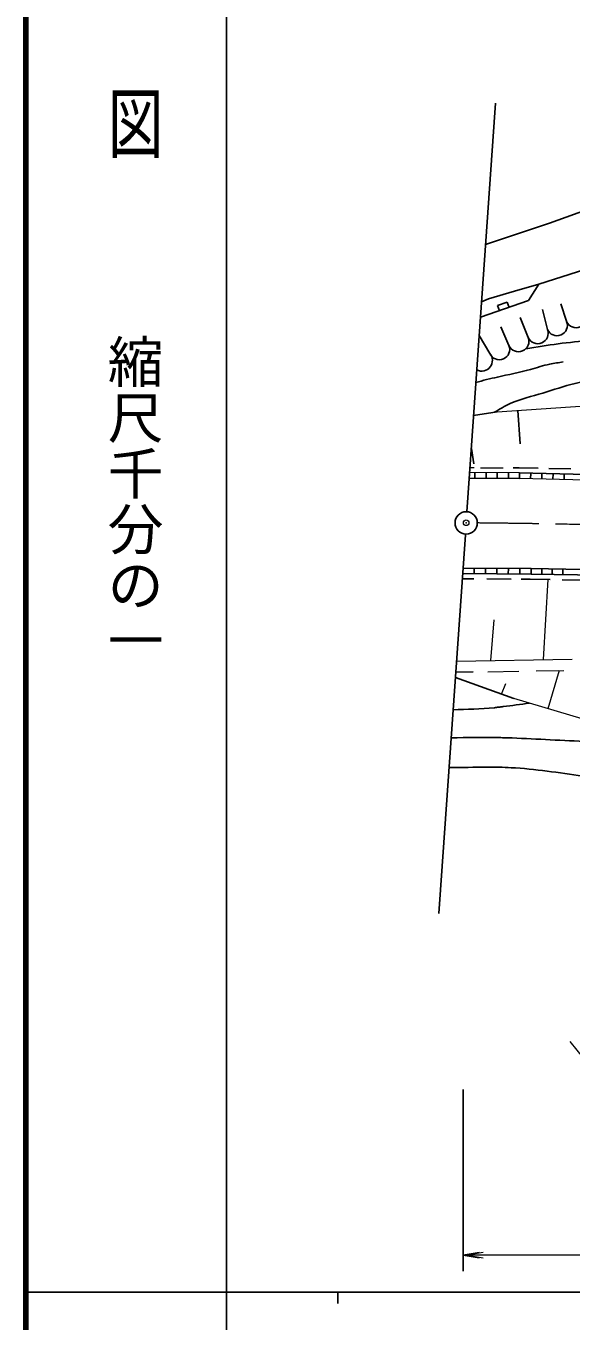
# Model space of a CAD drawing. Units: millimetres, scale not verified. Extents: x -56015503 to -55375503, y -162321055 to -161961055.
# Drawn here: x -56015503 to -55966584, y -162138646 to -162022409 of the extents above; entities that cross this region are included whole.
import ezdxf
from ezdxf.enums import TextEntityAlignment as Align

# ---------------------------------------------------------------- set-up
doc = ezdxf.new("R2010")
doc.units = ezdxf.units.MM
doc.header["$LTSCALE"] = 1000
doc.header["$PDMODE"] = 32
doc.header["$PDSIZE"] = 500
doc.linetypes.add('CHAIN', pattern=[18.5, 12, -1.5, 3.5, -1.5])
for name, color, linetype, lineweight in [('M-BGD', 7, 'Continuous', 25), ('M-BMK', 2, 'CHAIN', 13), ('M-BMK-SRVR', 3, 'Continuous', 25), ('M-OTRS', 7, 'Continuous', 13), ('M-STR-HTXT', 7, 'Continuous', 13), ('M-STR-STR3', 7, 'Continuous', 25), ('M-TTL', 2, 'Continuous', 140), ('M-TTL-BAND', 7, 'Continuous', 25)]:
    doc.layers.add(name, color=color, linetype=linetype, lineweight=lineweight)
doc.styles.add('@ＭＳ ゴシック', font='')
doc.styles.get('@ＭＳ ゴシック').set_extended_font_data('@MS Gothic')

# ---------------------------------------------------------------- blocks, each defined once
blk = doc.blocks.new('open_arrow')
at = {"color": 0, "linetype": 'Continuous', "lineweight": -2}
blk.add_lwpolyline([(7.5, 1.25), (0, 0), (7.5, -1.25)], dxfattribs=at)

msp = doc.modelspace()

# ---------------------------------------------------------------- linework, layer by layer
at = {"layer": 'M-BGD'}
for p, q in [((-55968527, -162040127), (-55964451, -162038650)), ((-55974259, -162042032), (-55968527, -162040127)), ((-55969468, -162045576), (-55963468, -162043650)), ((-55971649, -162046227), (-55969468, -162045576)), ((-55970398, -162047054), (-55969468, -162045576)), ((-55974617, -162047177), (-55974005, -162046898)), ((-55974005, -162046898), (-55971649, -162046227)), ((-55974714, -162048563), (-55970398, -162047054)), ((-55973188, -162047500), (-55972313, -162047194)), ((-55973188, -162047500), (-55973023, -162047972)), ((-55972313, -162047194), (-55972148, -162047666)), ((-55968711, -162049641), (-55969149, -162047857)), ((-55966987, -162048922), (-55967503, -162047357)), ((-55970435, -162050359), (-55971145, -162048587)), ((-55973883, -162051796), (-55974828, -162050202)), ((-55972159, -162051077), (-55972898, -162049406)), ((-55975328, -162057379), (-55973222, -162057044)), ((-55971150, -162059931), (-55971360, -162056915)), ((-55975313, -162061721), (-55975533, -162060328)), ((-55971784, -162062074), (-55971243, -162062076)), ((-55971243, -162062076), (-55969534, -162062107)), ((-55968570, -162062124), (-55966597, -162062159)), ((-55971213, -162063032), (-55975718, -162062992)), ((-55975214, -162062996), (-55975209, -162062496)), ((-55974214, -162063005), (-55974209, -162062505)), ((-55973213, -162063014), (-55973209, -162062514)), ((-55972213, -162063023), (-55972208, -162062523)), ((-55971213, -162063032), (-55971201, -162062532)), ((-55971213, -162063032), (-55971208, -162062532)), ((-55965208, -162062665), (-55971205, -162062532)), ((-55970214, -162063054), (-55970203, -162062554)), ((-55969216, -162063076), (-55969205, -162062577)), ((-55968217, -162063099), (-55968206, -162062599)), ((-55967219, -162063121), (-55967208, -162062621)), ((-55976280, -162071060), (-55970161, -162071111)), ((-55975286, -162071069), (-55975290, -162071569)), ((-55974261, -162071077), (-55974265, -162071577)), ((-55973237, -162071086), (-55973241, -162071586)), ((-55972212, -162071094), (-55972216, -162071594)), ((-55971187, -162071103), (-55971192, -162071603)), ((-55970163, -162071111), (-55970167, -162071611)), ((-55970159, -162071111), (-55970167, -162071611)), ((-55970161, -162071111), (-55963551, -162071216)), ((-55969216, -162071126), (-55969224, -162071626)), ((-55968273, -162071141), (-55968281, -162071641)), ((-55967330, -162071156), (-55967338, -162071656)), ((-55976347, -162072018), (-55975301, -162072026)), ((-55976315, -162071560), (-55970167, -162071611)), ((-55974144, -162072034), (-55971952, -162072051)), ((-55971064, -162072057), (-55970243, -162072063)), ((-55970243, -162072063), (-55968462, -162072095)), ((-55970167, -162071611), (-55963566, -162071716)), ((-55967392, -162072115), (-55965170, -162072154)), ((-55976931, -162080413), (-55975383, -162080387)), ((-55971729, -162082775), (-55976965, -162080892))]:
    msp.add_line(p, q, dxfattribs=at)
at = {"layer": 'M-BGD', "lineweight": 13}
for p, q in [((-55973222, -162057044), (-55949959, -162055432)), ((-55975283, -162062066), (-55975586, -162062059)), ((-55974702, -162062063), (-55972680, -162062071)), ((-55971205, -162062532), (-55975684, -162062492)), ((-55965222, -162063165), (-55971213, -162063032)), ((-55969068, -162079281), (-55968628, -162072092)), ((-55973799, -162079361), (-55973501, -162075706)), ((-55976862, -162079412), (-55966480, -162079238)), ((-55974059, -162080365), (-55971259, -162080318)), ((-55969726, -162080293), (-55967249, -162080251)), ((-55967648, -162080258), (-55968672, -162083687)), ((-55972817, -162082384), (-55972452, -162081411)), ((-55964192, -162085023), (-55971729, -162082775))]:
    msp.add_line(p, q, dxfattribs=at)
at = {"layer": 'M-BGD'}
for centre, radius, start, end in [((-55967849, -162049282), 934, 202.6193, 22.6193), ((-55966125, -162048563), 934, 202.6193, 22.6193), ((-55971297, -162050718), 934, 202.6193, 22.6193), ((-55969573, -162050000), 934, 202.6193, 22.6193), ((-55973021, -162051437), 934, 202.6193, 22.6193), ((-55974609, -162052427), 962, 243.20126, 41.00705)]:
    msp.add_arc(centre, radius, start, end, dxfattribs=at)
for points, knots in [([(-55970638, -162051380), (-55968708, -162051075), (-55966778, -162050769), (-55964828, -162050642), (-55963718, -162050570), (-55962602, -162050556), (-55961494, -162050656), (-55960004, -162050790), (-55958531, -162051131), (-55957045, -162051237), (-55954986, -162051384), (-55952902, -162051077), (-55950826, -162051132), (-55949209, -162051174), (-55947597, -162051435), (-55946041, -162051872), (-55944721, -162052243), (-55943440, -162052741), (-55942105, -162053051), (-55939836, -162053576), (-55937407, -162053555), (-55935239, -162054314), (-55933733, -162054842), (-55932354, -162055745), (-55930908, -162056500), (-55929485, -162057243), (-55927997, -162057841), (-55926672, -162058708), (-55925901, -162059212), (-55925185, -162059808), (-55924470, -162060404)], [0, 0, 0, 0, 1, 1, 1, 2, 2, 2, 3, 3, 3, 4, 4, 4, 5, 5, 5, 6, 6, 6, 7, 7, 7, 8, 8, 8, 9, 9, 9, 10, 10, 10, 10]), ([(-55975120, -162054403), (-55974481, -162054236), (-55973841, -162054069), (-55973197, -162053922), (-55972210, -162053696), (-55971211, -162053517), (-55970235, -162053244), (-55969658, -162053082), (-55969088, -162052888), (-55968504, -162052763), (-55968106, -162052678), (-55967700, -162052624), (-55967295, -162052571)], [0, 0, 0, 0, 1, 1, 1, 2, 2, 2, 3, 3, 3, 4, 4, 4, 4]), ([(-55973458, -162057082), (-55972997, -162056803), (-55972536, -162056524), (-55972050, -162056302), (-55971123, -162055877), (-55970108, -162055659), (-55969121, -162055366), (-55968153, -162055078), (-55967212, -162054718), (-55966233, -162054495), (-55965221, -162054264), (-55964167, -162054180), (-55963127, -162054225), (-55962190, -162054267), (-55961264, -162054413), (-55960342, -162054572), (-55959391, -162054736), (-55958444, -162054913), (-55957497, -162055092), (-55956391, -162055301), (-55955286, -162055512), (-55954181, -162055724)], [0, 0, 0, 0, 1, 1, 1, 2, 2, 2, 3, 3, 3, 4, 4, 4, 5, 5, 5, 6, 6, 6, 7, 7, 7, 7]), ([(-55977165, -162083774), (-55975931, -162083749), (-55974697, -162083724), (-55973471, -162083595), (-55973339, -162083581), (-55973208, -162083566), (-55973077, -162083551), (-55972946, -162083535), (-55972815, -162083520), (-55972684, -162083504), (-55971897, -162083408), (-55971113, -162083300), (-55970328, -162083193)], [0, 0, 0, 0, 1, 1, 1, 2, 2, 2, 3, 3, 3, 4, 4, 4, 4]), ([(-55977341, -162086298), (-55975904, -162086274), (-55974467, -162086251), (-55973030, -162086281), (-55972839, -162086285), (-55972648, -162086290), (-55972457, -162086295), (-55972266, -162086300), (-55972075, -162086306), (-55971884, -162086313), (-55970740, -162086353), (-55969596, -162086419), (-55968451, -162086477), (-55966155, -162086594), (-55963851, -162086679), (-55961574, -162086950), (-55957693, -162087410), (-55953888, -162088408), (-55950083, -162089406)], [0, 0, 0, 0, 1, 1, 1, 2, 2, 2, 3, 3, 3, 4, 4, 4, 5, 5, 5, 6, 6, 6, 6]), ([(-55977527, -162088969), (-55976391, -162088955), (-55975255, -162088941), (-55974119, -162088937), (-55973759, -162088935), (-55973399, -162088935), (-55973040, -162088942), (-55972680, -162088949), (-55972320, -162088962), (-55971961, -162088982), (-55969809, -162089098), (-55967671, -162089419), (-55965541, -162089754), (-55961706, -162090356), (-55957894, -162091005), (-55954053, -162091644), (-55951211, -162092118), (-55948353, -162092587), (-55945522, -162092843), (-55942404, -162093126), (-55939318, -162093152), (-55936042, -162093246), (-55933186, -162093328), (-55930184, -162093462), (-55927927, -162094852), (-55926570, -162095688), (-55925482, -162096977), (-55924193, -162098138), (-55923437, -162098819), (-55922610, -162099455), (-55921725, -162099697), (-55920049, -162100153), (-55918160, -162099195), (-55916281, -162098770), (-55914364, -162098336), (-55912457, -162098456), (-55910652, -162098932), (-55908175, -162099585), (-55905889, -162100907), (-55903646, -162102185), (-55903271, -162102399), (-55902897, -162102611), (-55902532, -162102840), (-55902166, -162103070), (-55901810, -162103315), (-55901444, -162103545), (-55901097, -162103762), (-55900742, -162103965), (-55900387, -162104168)], [0, 0, 0, 0, 1, 1, 1, 2, 2, 2, 3, 3, 3, 4, 4, 4, 5, 5, 5, 6, 6, 6, 7, 7, 7, 8, 8, 8, 9, 9, 9, 10, 10, 10, 11, 11, 11, 12, 12, 12, 13, 13, 13, 14, 14, 14, 15, 15, 15, 16, 16, 16, 16])]:
    msp.add_open_spline(points, degree=3, knots=knots, dxfattribs=at)
at = {"layer": 'M-BMK'}
msp.add_open_spline([(-55877638, -162076937), (-55878277, -162076818), (-55878915, -162076698), (-55879554, -162076581), (-55880207, -162076461), (-55880861, -162076343), (-55881514, -162076225), (-55882168, -162076107), (-55882822, -162075991), (-55883476, -162075875), (-55883717, -162075833), (-55883959, -162075791), (-55884201, -162075748), (-55884442, -162075706), (-55884684, -162075664), (-55884926, -162075622), (-55885168, -162075580), (-55885409, -162075538), (-55885651, -162075497), (-55887257, -162075220), (-55888864, -162074947), (-55890471, -162074676), (-55893488, -162074166), (-55896506, -162073659), (-55899528, -162073175), (-55902687, -162072669), (-55905850, -162072187), (-55909020, -162071757), (-55910703, -162071529), (-55912387, -162071315), (-55914072, -162071101), (-55916977, -162070730), (-55919883, -162070357), (-55922793, -162070025), (-55925789, -162069683), (-55928790, -162069385), (-55931794, -162069113), (-55935174, -162068807), (-55938558, -162068534), (-55941944, -162068302), (-55944930, -162068096), (-55947918, -162067922), (-55950907, -162067762), (-55954230, -162067584), (-55957555, -162067423), (-55960881, -162067306), (-55963032, -162067231), (-55965183, -162067175), (-55967334, -162067130), (-55967693, -162067123), (-55968051, -162067116), (-55968410, -162067109), (-55968768, -162067102), (-55969127, -162067096), (-55969486, -162067090), (-55969844, -162067084), (-55970203, -162067078), (-55970561, -162067073), (-55971065, -162067065), (-55971569, -162067058), (-55972073, -162067052), (-55972577, -162067046), (-55973081, -162067040), (-55973585, -162067035), (-55974060, -162067030), (-55974534, -162067024), (-55975009, -162067019)], degree=3, knots=[0, 0, 0, 0, 1, 1, 1, 2, 2, 2, 3, 3, 3, 4, 4, 4, 5, 5, 5, 6, 6, 6, 7, 7, 7, 8, 8, 8, 9, 9, 9, 10, 10, 10, 11, 11, 11, 12, 12, 12, 13, 13, 13, 14, 14, 14, 15, 15, 15, 16, 16, 16, 17, 17, 17, 18, 18, 18, 19, 19, 19, 20, 20, 20, 21, 21, 21, 22, 22, 22, 22], dxfattribs=at)
at = {"layer": 'M-BMK-SRVR'}
for p, q in [((-55975929, -162066017), (-55973376, -162029355)), ((-55978439, -162102064), (-55976073, -162068092))]:
    msp.add_line(p, q, dxfattribs=at)
msp.add_circle((-55975998, -162067013), 1000, dxfattribs=at)
at = {"layer": 'M-OTRS', "color": 6}
msp.add_point((-55976000, -162067000), dxfattribs=at)
at = {"layer": 'M-STR-HTXT'}
msp.add_line((-55966684, -162113568), (-55964197, -162116664), dxfattribs=at)
at = {"layer": 'M-STR-STR3'}
msp.add_line((-55976280, -162117859), (-55976280, -162134180), dxfattribs=at)
at = {"layer": 'M-STR-STR3', "lineweight": 13}
for q in [(-55976280, -162132730), (-55975918, -162132730)]:
    msp.add_line((-55498458, -162132730), q, dxfattribs=at)
at = {"layer": 'M-TTL'}
msp.add_line((-56015503, -161961055), (-56015503, -162321055), dxfattribs=at)
at = {"layer": 'M-TTL-BAND'}
for p, q in [((-55997503, -161971055), (-55997503, -162321055)), ((-56015503, -162136055), (-55476503, -162136055)), ((-55987503, -162136055), (-55987503, -162137055))]:
    msp.add_line(p, q, dxfattribs=at)

# ---------------------------------------------------------------- block references
at = {"layer": 'M-STR-STR3', "lineweight": 13, "xscale": 193, "yscale": 193}
for p in [(-55976280, -162132730), (-55975918, -162132730)]:
    msp.add_blockref('open_arrow', p, dxfattribs=at)

# ---------------------------------------------------------------- texts
at = {"layer": 'M-TTL-BAND', "style": '@ＭＳ ゴシック', "width": 1.4}
msp.add_text('平  面  図', height=3666, rotation=270, dxfattribs=at).set_placement((-56005726, -162034580), align=Align.MIDDLE_RIGHT)
at = {"layer": 'M-TTL-BAND', "style": '@ＭＳ ゴシック'}
msp.add_text('縮尺千分の一', height=3666, rotation=270, dxfattribs=at).set_placement((-56005726, -162080024), align=Align.MIDDLE_RIGHT)

doc.saveas('drawing.dxf')
